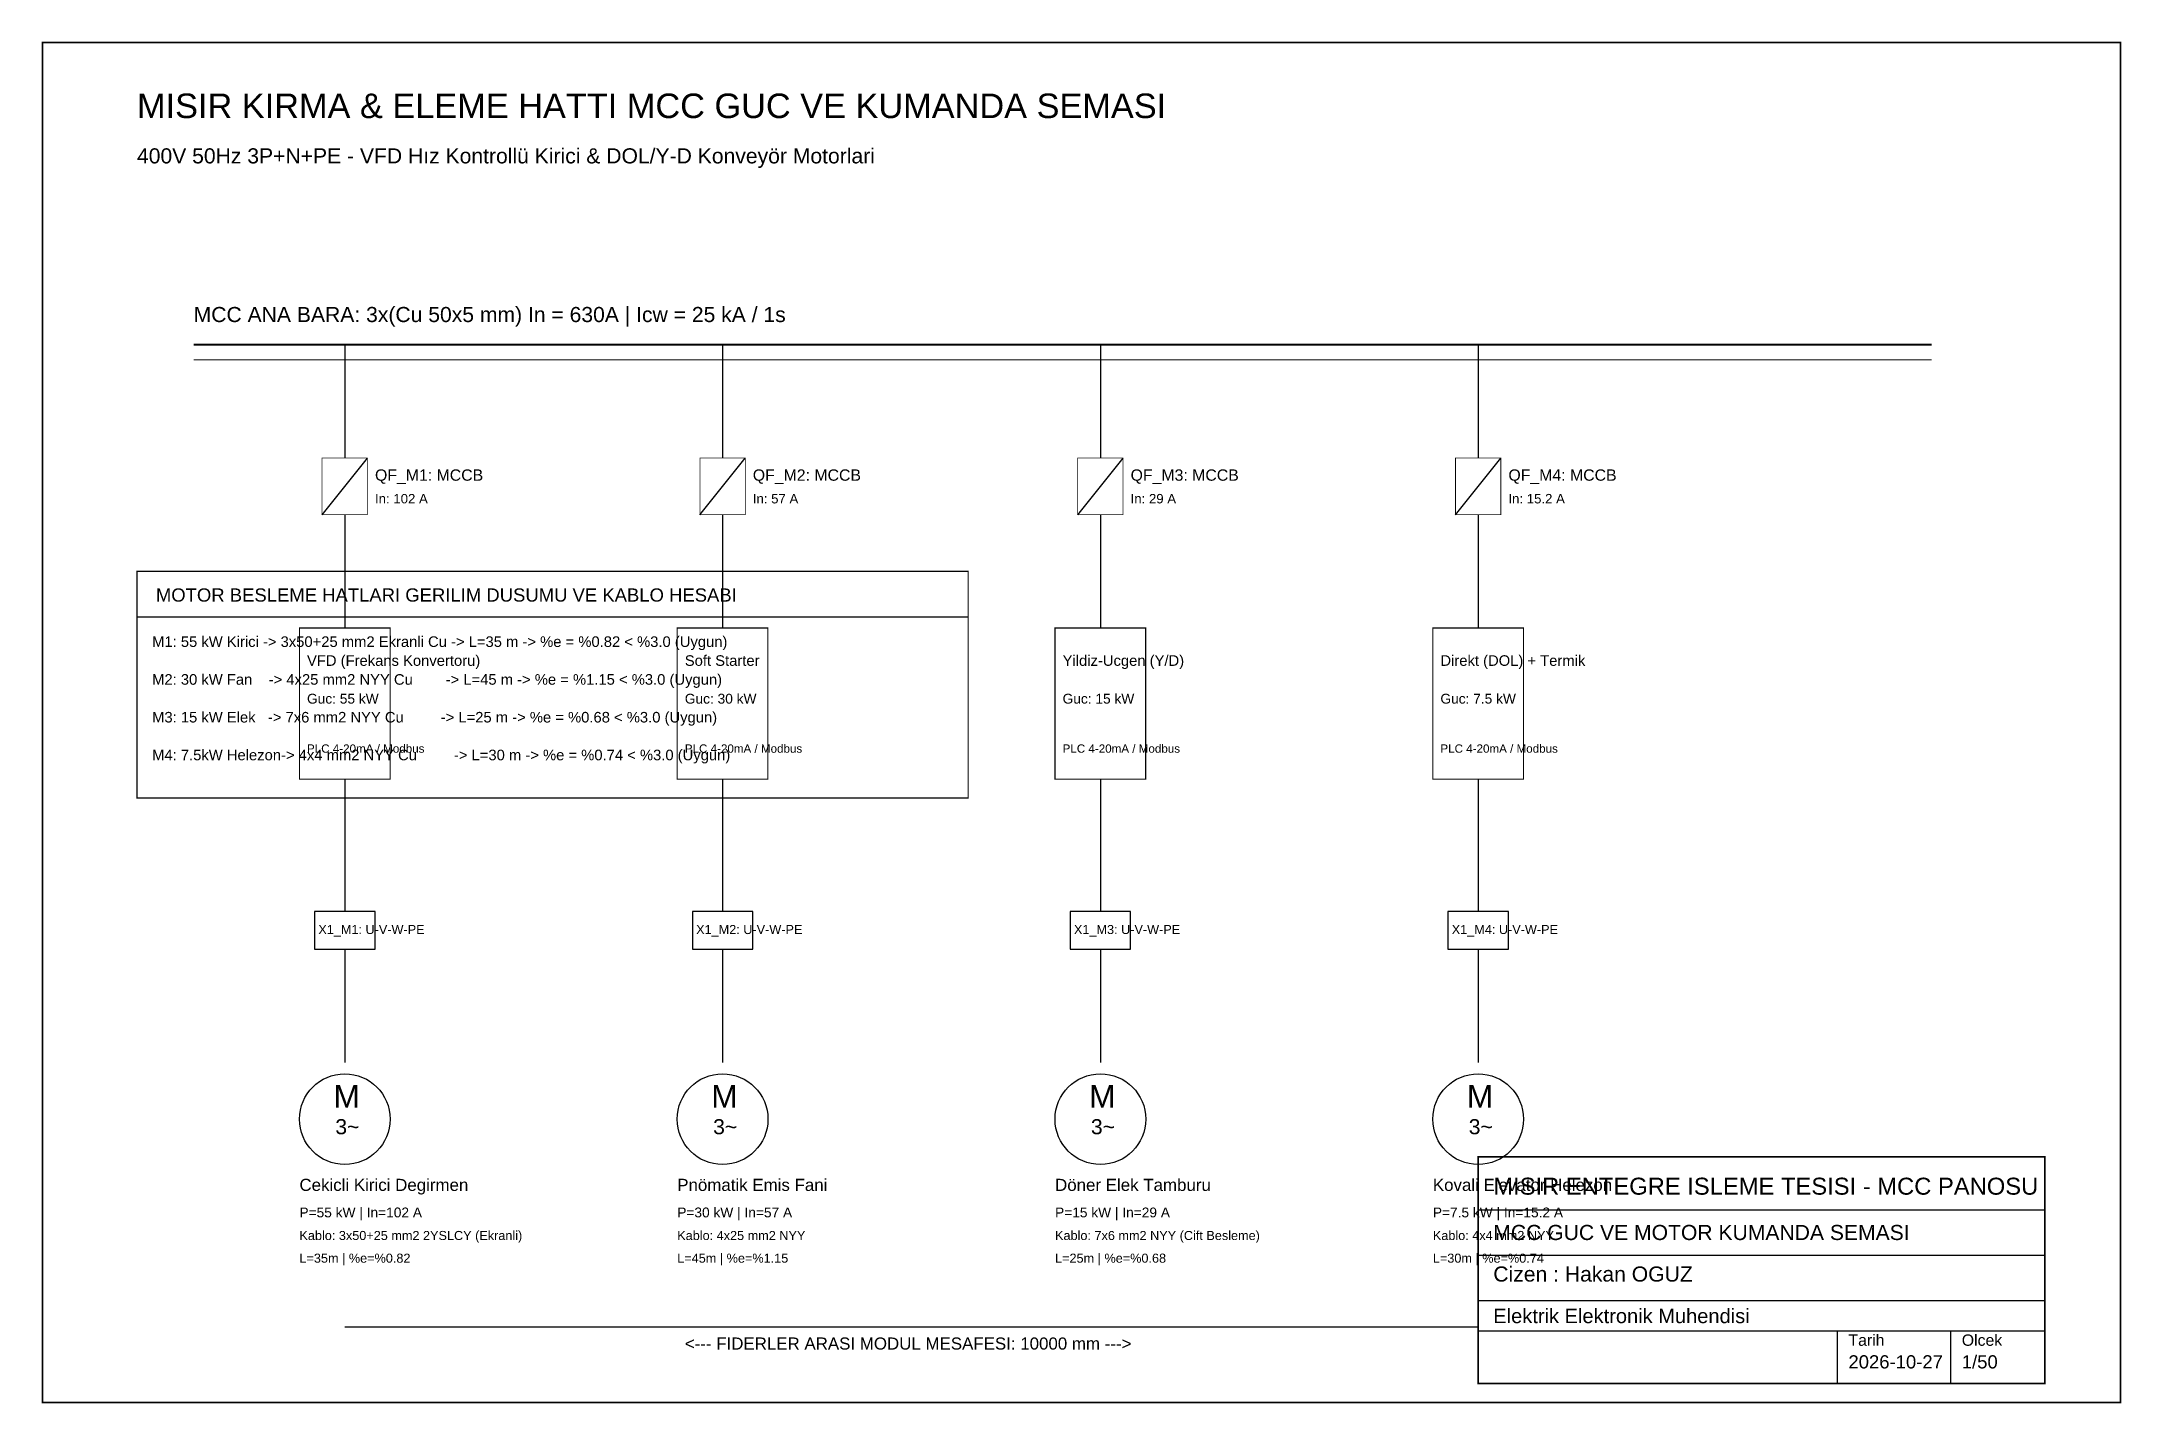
# Model space of a CAD drawing. Header units: millimetres. Extents: x -25 to 55025, y -25 to 36025.
import ezdxf

# ---------------------------------------------------------------- set-up
doc = ezdxf.new("R2010")
doc.units = ezdxf.units.MM
for name, color, linetype in [('ANTET', 7, 'Continuous'), ('CERCEVE', 7, 'Continuous'), ('GUC_HAT', 1, 'Continuous'), ('KUMANDA_HAT', 5, 'Continuous'), ('MOTOR_HAT', 3, 'Continuous'), ('OLCU', 8, 'Continuous'), ('PANO_ELEMAN', 4, 'Continuous'), ('YAZI', 7, 'Continuous')]:
    doc.layers.add(name, color=color, linetype=linetype)
doc.styles.add('MCC_STYLE', font='arial.ttf')

msp = doc.modelspace()

# ---------------------------------------------------------------- linework, layer by layer
at = {"layer": 'ANTET'}
for p, q in [((38000, 5100), (53000, 5100)), ((38000, 3900), (53000, 3900)), ((38000, 2700), (53000, 2700)), ((38000, 1900), (53000, 1900)), ((47500, 1900), (47500, 500)), ((50500, 1900), (50500, 500))]:
    msp.add_line(p, q, dxfattribs=at)
at = {"layer": 'ANTET', "const_width": 40}
msp.add_lwpolyline([(38000, 500), (53000, 500), (53000, 6500), (38000, 6500)], close=True, dxfattribs=at)
at = {"layer": 'CERCEVE'}
msp.add_line((2500, 20800), (24500, 20800), dxfattribs=at)
for points, const_width in [([(0, 0), (55000, 0), (55000, 36000), (0, 36000)], 50), ([(2500, 22000), (24500, 22000), (24500, 16000), (2500, 16000)], 30)]:
    msp.add_lwpolyline(points, close=True, dxfattribs=dict(at, const_width=const_width))
at = {"layer": 'GUC_HAT'}
for p, q in [((8000, 28000), (8000, 25000)), ((18000, 28000), (18000, 25000)), ((28000, 28000), (28000, 25000)), ((38000, 28000), (38000, 25000)), ((8000, 23500), (8000, 20500)), ((18000, 23500), (18000, 20500)), ((28000, 23500), (28000, 20500)), ((38000, 23500), (38000, 20500)), ((8000, 16500), (8000, 13000)), ((18000, 16500), (18000, 13000)), ((28000, 16500), (28000, 13000)), ((38000, 16500), (38000, 13000))]:
    msp.add_line(p, q, dxfattribs=at)
for points, const_width in [([(4000, 28000), (50000, 28000)], 50), ([(4000, 27600), (50000, 27600)], 30)]:
    msp.add_lwpolyline(points, dxfattribs=dict(at, const_width=const_width))
at = {"layer": 'MOTOR_HAT'}
for p, q in [((8000, 12000), (8000, 9000)), ((18000, 12000), (18000, 9000)), ((28000, 12000), (28000, 9000)), ((38000, 12000), (38000, 9000))]:
    msp.add_line(p, q, dxfattribs=at)
for centre in [(8000, 7500), (18000, 7500), (28000, 7500), (38000, 7500)]:
    msp.add_circle(centre, 1200, dxfattribs=at)
at = {"layer": 'OLCU'}
msp.add_line((8000, 2000), (38000, 2000), dxfattribs=at)
at = {"layer": 'PANO_ELEMAN'}
for p, q in [((7400, 23500), (8600, 25000)), ((17400, 23500), (18600, 25000)), ((27400, 23500), (28600, 25000)), ((37400, 23500), (38600, 25000))]:
    msp.add_line(p, q, dxfattribs=at)
for points, const_width in [([(7400, 23500), (8600, 23500), (8600, 25000), (7400, 25000)], 20), ([(17400, 23500), (18600, 23500), (18600, 25000), (17400, 25000)], 20), ([(27400, 23500), (28600, 23500), (28600, 25000), (27400, 25000)], 20), ([(37400, 23500), (38600, 23500), (38600, 25000), (37400, 25000)], 20), ([(6800, 16500), (9200, 16500), (9200, 20500), (6800, 20500)], 30), ([(16800, 16500), (19200, 16500), (19200, 20500), (16800, 20500)], 30), ([(26800, 16500), (29200, 16500), (29200, 20500), (26800, 20500)], 30), ([(36800, 16500), (39200, 16500), (39200, 20500), (36800, 20500)], 30)]:
    msp.add_lwpolyline(points, close=True, dxfattribs=dict(at, const_width=const_width))
for points in [[(7200, 12000), (8800, 12000), (8800, 13000), (7200, 13000)], [(17200, 12000), (18800, 12000), (18800, 13000), (17200, 13000)], [(27200, 12000), (28800, 12000), (28800, 13000), (27200, 13000)], [(37200, 12000), (38800, 12000), (38800, 13000), (37200, 13000)]]:
    msp.add_lwpolyline(points, close=True, dxfattribs=at)

# ---------------------------------------------------------------- texts
at = {"layer": 'ANTET', "style": 'MCC_STYLE'}
for s, height, p in [('MISIR ENTEGRE ISLEME TESISI - MCC PANOSU', 450, (38400, 5500)), ('MCC GUC VE MOTOR KUMANDA SEMASI', 400, (38400, 4300)), ('Cizen : Hakan OGUZ', 400, (38400, 3200)), ('Elektrik Elektronik Muhendisi', 380, (38400, 2100)), ('Tarih', 300, (47800, 1500)), ('Olcek', 300, (50800, 1500)), ('2026-10-27', 350, (47800, 900)), ('1/50', 350, (50800, 900))]:
    msp.add_text(s, height=height, dxfattribs=at).set_placement(p)
at = {"layer": 'GUC_HAT', "style": 'MCC_STYLE'}
msp.add_text('MCC ANA BARA: 3x(Cu 50x5 mm) In = 630A | Icw = 25 kA / 1s', height=400, dxfattribs=at).set_placement((4000, 28600))
at = {"layer": 'KUMANDA_HAT', "style": 'MCC_STYLE'}
for p in [(7000, 17200), (17000, 17200), (27000, 17200), (37000, 17200)]:
    msp.add_text('PLC 4-20mA / Modbus', height=220, dxfattribs=at).set_placement(p)
at = {"layer": 'MOTOR_HAT', "style": 'MCC_STYLE'}
for s, height, p in [('M', 600, (7700, 7800)), ('M', 600, (17700, 7800)), ('M', 600, (27700, 7800)), ('M', 600, (37700, 7800)), ('3~', 400, (7750, 7100)), ('3~', 400, (17750, 7100)), ('3~', 400, (27750, 7100)), ('3~', 400, (37750, 7100)), ('Kablo: 3x50+25 mm2 2YSLCY (Ekranli)', 240, (6800, 4300)), ('Kablo: 4x25 mm2 NYY', 240, (16800, 4300)), ('Kablo: 7x6 mm2 NYY (Cift Besleme)', 240, (26800, 4300)), ('Kablo: 4x4 mm2 NYY', 240, (36800, 4300))]:
    msp.add_text(s, height=height, dxfattribs=at).set_placement(p)
at = {"layer": 'OLCU', "style": 'MCC_STYLE'}
for s, height, p in [('M1: 55 kW Kirici -> 3x50+25 mm2 Ekranli Cu -> L=35 m -> %e = %0.82 < %3.0 (Uygun)', 280, (2900, 20000)), ('M2: 30 kW Fan    -> 4x25 mm2 NYY Cu        -> L=45 m -> %e = %1.15 < %3.0 (Uygun)', 280, (2900, 19000)), ('M3: 15 kW Elek   -> 7x6 mm2 NYY Cu         -> L=25 m -> %e = %0.68 < %3.0 (Uygun)', 280, (2900, 18000)), ('M4: 7.5kW Helezon-> 4x4 mm2 NYY Cu         -> L=30 m -> %e = %0.74 < %3.0 (Uygun)', 280, (2900, 17000)), ('L=35m | %e=%0.82', 240, (6800, 3700)), ('L=45m | %e=%1.15', 240, (16800, 3700)), ('L=25m | %e=%0.68', 240, (26800, 3700)), ('L=30m | %e=%0.74', 240, (36800, 3700)), ('<--- FIDERLER ARASI MODUL MESAFESI: 10000 mm --->', 320, (17000, 1400))]:
    msp.add_text(s, height=height, dxfattribs=at).set_placement(p)
at = {"layer": 'PANO_ELEMAN', "style": 'MCC_STYLE'}
for s, height, p in [('QF_M1: MCCB', 300, (8800, 24400)), ('QF_M2: MCCB', 300, (18800, 24400)), ('QF_M3: MCCB', 300, (28800, 24400)), ('QF_M4: MCCB', 300, (38800, 24400)), ('In: 102 A', 250, (8800, 23800)), ('In: 57 A', 250, (18800, 23800)), ('In: 29 A', 250, (28800, 23800)), ('In: 15.2 A', 250, (38800, 23800)), ('VFD (Frekans Konvertoru)', 280, (7000, 19500)), ('Soft Starter', 280, (17000, 19500)), ('Yildiz-Ucgen (Y/D)', 280, (27000, 19500)), ('Direkt (DOL) + Termik', 280, (37000, 19500)), ('Guc: 55 kW', 260, (7000, 18500)), ('Guc: 30 kW', 260, (17000, 18500)), ('Guc: 15 kW', 260, (27000, 18500)), ('Guc: 7.5 kW', 260, (37000, 18500)), ('X1_M1: U-V-W-PE', 240, (7300, 12400)), ('X1_M2: U-V-W-PE', 240, (17300, 12400)), ('X1_M3: U-V-W-PE', 240, (27300, 12400)), ('X1_M4: U-V-W-PE', 240, (37300, 12400))]:
    msp.add_text(s, height=height, dxfattribs=at).set_placement(p)
at = {"layer": 'YAZI', "style": 'MCC_STYLE'}
for s, height, p in [('MISIR KIRMA & ELEME HATTI MCC GUC VE KUMANDA SEMASI', 650, (2500, 34000)), ('400V 50Hz 3P+N+PE - VFD Hız Kontrollü Kirici & DOL/Y-D Konveyör Motorlari', 400, (2500, 32800)), ('MOTOR BESLEME HATLARI GERILIM DUSUMU VE KABLO HESABI', 350, (3000, 21200)), ('Cekicli Kirici Degirmen', 320, (6800, 5600)), ('Pnömatik Emis Fani', 320, (16800, 5600)), ('Döner Elek Tamburu', 320, (26800, 5600)), ('Kovali Elevator Helezon', 320, (36800, 5600)), ('P=55 kW | In=102 A', 260, (6800, 4900)), ('P=30 kW | In=57 A', 260, (16800, 4900)), ('P=15 kW | In=29 A', 260, (26800, 4900)), ('P=7.5 kW | In=15.2 A', 260, (36800, 4900))]:
    msp.add_text(s, height=height, dxfattribs=at).set_placement(p)

doc.saveas('drawing.dxf')
